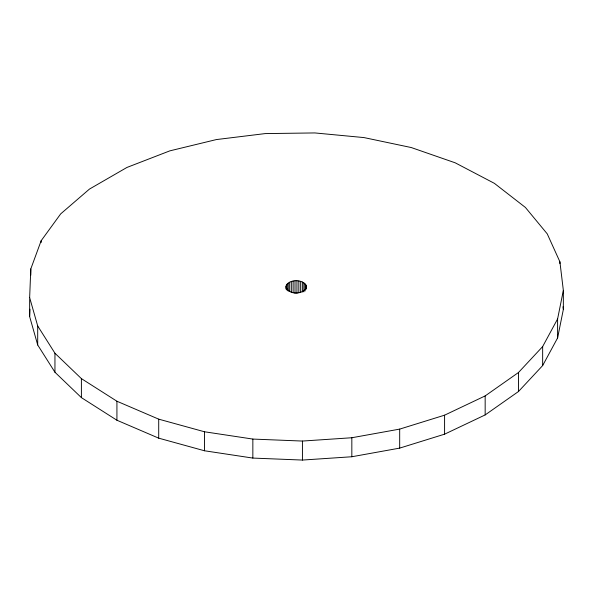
<?xml version="1.0" encoding="UTF-8"?>
<svg xmlns="http://www.w3.org/2000/svg" width="593" height="593" viewBox="0 0 593 593"><rect width="100%" height="100%" fill="white"/><g stroke="black" fill="none" stroke-linecap="round" stroke-linejoin="round"><path stroke-width="0.89" d="M29.65 297.59L30.799 268.918L41.147 240.743L60.701 213.865L89.447 189.093L126.924 167.456L169.835 150.859L216.386 139.57L265.182 133.595L314.853 132.936L363.998 137.583L411.238 147.538L455.187 162.808L494.354 183.326L525.405 207.446L547.25 233.872L559.903 261.795L563.35 290.422L563.35 309.427L557.598 337.951L542.654 365.577L518.504 391.499L485.163 414.922L444.587 434.172L399.682 448.115L351.834 456.751L302.43 460.064L252.848 458.078L204.481 450.769L158.709 438.16L116.925 420.237L81.397 397.621L54.949 372.248L37.7 344.97L29.65 316.595L29.65 297.59L37.7 325.965L37.7 344.97M29.65 316.595L29.946 309.198M285.937 286.137C287.027 295.062 304.09 295.181 306.551 286.968C304.52 278.013 285.114 278.599 285.937 288.85M557.598 337.951L557.598 318.945L563.35 290.422M37.7 325.965L54.949 353.243L81.397 378.616L116.925 401.231L158.709 419.155L204.481 431.771L252.848 439.072L302.43 441.059L351.834 437.745L399.682 429.11L444.587 415.174L485.163 395.916L518.504 372.493L542.654 346.571L557.598 318.945M563.024 306.744L563.35 309.427M559.903 261.795L559.903 263.603M542.654 346.571L542.654 365.577M518.504 372.493L518.504 391.499M485.163 395.916L485.163 414.922M444.587 415.174L444.587 434.172M399.682 429.11L399.682 448.115M351.834 437.745L351.834 456.751M306.551 286.968L306.551 288.784M306.418 285.863L306.418 288.576M305.929 284.781L305.929 289.31M305.084 283.758L305.084 291M303.883 282.824L303.883 291.875M302.43 441.059L302.43 460.064M302.371 282.031L302.371 291.986M300.666 281.438L300.666 292.297M298.835 281.052L298.835 292.816M296.937 280.874L296.937 293.542M295.01 280.897L295.01 293.572M293.12 281.134L293.12 292.898M291.319 281.571L291.319 292.431M289.658 282.209L289.658 291.259M288.205 283.046L288.205 291.193M287.094 284.01L287.094 290.34M286.337 285.048L286.337 289.577M252.848 439.072L252.848 458.078M204.481 431.771L204.481 450.769M158.709 419.155L158.709 438.16M116.925 401.231L116.925 420.237M81.397 378.616L81.397 397.621M54.949 353.243L54.949 372.248M41.147 240.743L41.147 242.552M30.799 268.918L30.799 275.256"/></g></svg>
